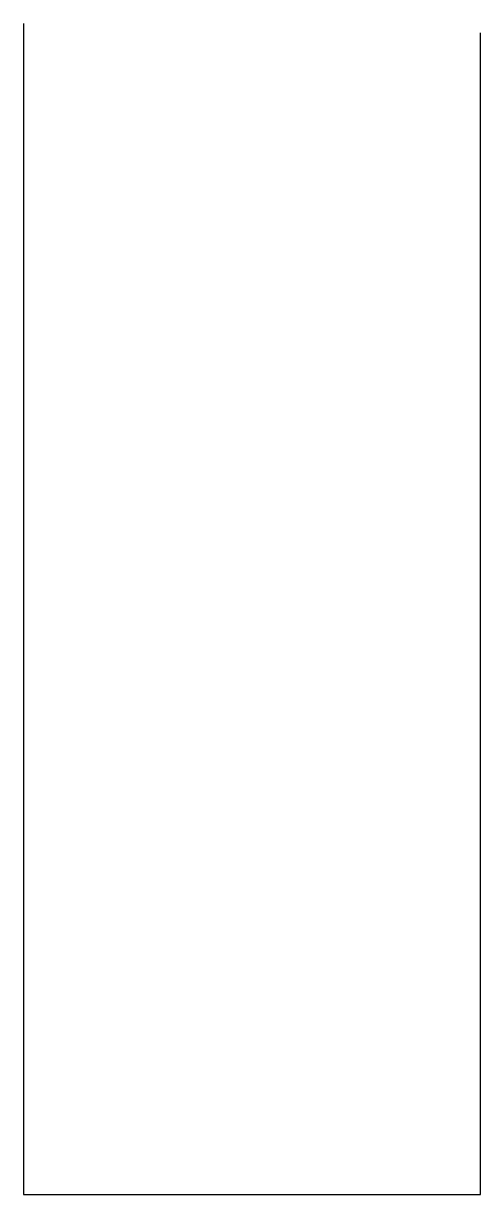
# Model space of a CAD drawing. Header units: millimetres. Extents: x 24 to 69, y 51 to 165.
import ezdxf

# ---------------------------------------------------------------- set-up
doc = ezdxf.new("R2010")
doc.units = ezdxf.units.MM

msp = doc.modelspace()

# ---------------------------------------------------------------- linework, layer by layer
for p, q in [((24.436443, 164.626086), (24.436443, 50.607842)), ((68.953527, 163.717574), (68.953527, 163.717574)), ((24.436443, 50.607842), (68.953527, 50.607842))]:
    msp.add_line(p, q)
at = {"layer": 'TEST_LAYER B20 H30'}
msp.add_line((68.953527, 50.607842), (68.953527, 163.717574), dxfattribs=at)

doc.saveas('drawing.dxf')
